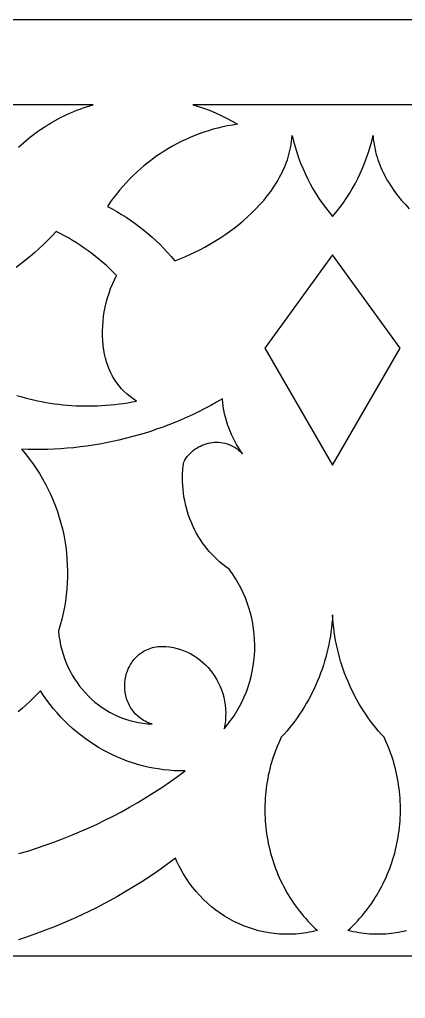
# Model space of a CAD drawing. Extents: x -1429 to -724, y 80 to 630.
# Drawn here: x -1150.8 to -1128.1, y 512.2 to 569.7 of the extents above; entities that cross this region are included whole.
import ezdxf

# ---------------------------------------------------------------- set-up
doc = ezdxf.new("R2010")
doc.units = 0
doc.layers.add('LAYER_1', color=18, linetype='CONTINUOUS')

msp = doc.modelspace()

# ---------------------------------------------------------------- linework, layer by layer
at = {"layer": 'LAYER_1'}
for points in [[(-784.299, 144.673), (-1369.299, 144.673), (-1369.299, 569.673), (-994.512, 569.673), (-784.299, 409.912)], [(-1136.369, 550.367), (-1132.396, 543.506), (-1128.423, 550.367), (-1132.396, 555.844)], [(-1139.208, 547.191), (-1139.55, 547.003), (-1139.894, 546.822), (-1140.241, 546.647), (-1140.59, 546.479), (-1140.941, 546.317), (-1141.295, 546.162), (-1141.652, 546.013), (-1142.01, 545.87), (-1142.371, 545.734), (-1142.733, 545.605), (-1143.097, 545.482), (-1143.464, 545.365), (-1143.832, 545.256), (-1144.201, 545.153), (-1144.573, 545.056), (-1144.945, 544.966), (-1145.32, 544.883), (-1145.695, 544.807), (-1146.072, 544.737), (-1146.45, 544.674), (-1146.829, 544.618), (-1147.209, 544.568), (-1147.59, 544.525), (-1147.972, 544.49), (-1148.355, 544.461), (-1148.738, 544.438), (-1149.122, 544.423), (-1149.507, 544.415), (-1149.892, 544.413), (-1150.277, 544.419), (-1150.663, 544.431), (-1150.431, 544.158), (-1150.21, 543.878), (-1149.998, 543.592), (-1149.797, 543.299), (-1149.605, 543), (-1149.424, 542.696), (-1149.253, 542.386), (-1149.093, 542.071), (-1148.943, 541.752), (-1148.803, 541.428), (-1148.674, 541.099), (-1148.555, 540.767), (-1148.447, 540.432), (-1148.35, 540.093), (-1148.263, 539.751), (-1148.187, 539.406), (-1148.122, 539.059), (-1148.068, 538.709), (-1148.025, 538.358), (-1147.993, 538.005), (-1147.972, 537.651), (-1147.963, 537.296), (-1147.964, 536.941), (-1147.977, 536.585), (-1148.001, 536.228), (-1148.036, 535.872), (-1148.083, 535.517), (-1148.142, 535.162), (-1148.212, 534.809), (-1148.293, 534.456), (-1148.386, 534.106), (-1148.491, 533.757), (-1148.462, 533.476), (-1148.42, 533.199), (-1148.367, 532.926), (-1148.302, 532.659), (-1148.226, 532.396), (-1148.139, 532.139), (-1148.041, 531.888), (-1147.933, 531.642), (-1147.815, 531.403), (-1147.687, 531.17), (-1147.55, 530.945), (-1147.404, 530.726), (-1147.248, 530.515), (-1147.084, 530.311), (-1146.912, 530.115), (-1146.732, 529.928), (-1146.544, 529.749), (-1146.348, 529.58), (-1146.146, 529.419), (-1145.936, 529.267), (-1145.72, 529.126), (-1145.498, 528.994), (-1145.27, 528.873), (-1145.036, 528.763), (-1144.796, 528.663), (-1144.552, 528.574), (-1144.303, 528.497), (-1144.049, 528.432), (-1143.791, 528.378), (-1143.529, 528.337), (-1143.263, 528.309), (-1142.994, 528.294), (-1143.101, 528.328), (-1143.204, 528.367), (-1143.304, 528.41), (-1143.399, 528.457), (-1143.491, 528.507), (-1143.579, 528.56), (-1143.663, 528.617), (-1143.744, 528.677), (-1143.821, 528.74), (-1143.894, 528.806), (-1143.964, 528.875), (-1144.03, 528.946), (-1144.092, 529.02), (-1144.151, 529.097), (-1144.206, 529.175), (-1144.257, 529.256), (-1144.305, 529.338), (-1144.349, 529.422), (-1144.389, 529.508), (-1144.426, 529.596), (-1144.459, 529.685), (-1144.489, 529.775), (-1144.515, 529.866), (-1144.538, 529.958), (-1144.557, 530.051), (-1144.573, 530.145), (-1144.593, 530.334), (-1144.6, 530.524), (-1144.593, 530.714), (-1144.572, 530.902), (-1144.537, 531.089), (-1144.489, 531.272), (-1144.459, 531.362), (-1144.427, 531.451), (-1144.391, 531.538), (-1144.351, 531.624), (-1144.308, 531.708), (-1144.262, 531.79), (-1144.213, 531.871), (-1144.16, 531.949), (-1144.104, 532.025), (-1144.045, 532.099), (-1143.982, 532.17), (-1143.916, 532.238), (-1143.847, 532.304), (-1143.774, 532.367), (-1143.699, 532.427), (-1143.62, 532.483), (-1143.538, 532.536), (-1143.452, 532.586), (-1143.364, 532.632), (-1143.272, 532.675), (-1143.177, 532.713), (-1143.079, 532.748), (-1142.977, 532.778), (-1142.873, 532.804), (-1142.765, 532.825), (-1142.655, 532.842), (-1142.422, 532.848), (-1142.192, 532.84), (-1141.967, 532.817), (-1141.746, 532.781), (-1141.53, 532.731), (-1141.319, 532.669), (-1141.113, 532.594), (-1140.913, 532.507), (-1140.72, 532.409), (-1140.533, 532.3), (-1140.352, 532.181), (-1140.179, 532.051), (-1140.013, 531.912), (-1139.856, 531.763), (-1139.706, 531.606), (-1139.565, 531.44), (-1139.433, 531.266), (-1139.311, 531.085), (-1139.198, 530.896), (-1139.095, 530.701), (-1139.003, 530.5), (-1138.921, 530.293), (-1138.85, 530.081), (-1138.791, 529.864), (-1138.743, 529.643), (-1138.708, 529.417), (-1138.685, 529.188), (-1138.675, 528.956), (-1138.678, 528.721), (-1138.695, 528.484), (-1138.726, 528.246), (-1138.771, 528.005), (-1138.665, 528.129), (-1138.563, 528.255), (-1138.367, 528.512), (-1138.185, 528.777), (-1138.015, 529.047), (-1137.858, 529.324), (-1137.713, 529.607), (-1137.581, 529.895), (-1137.462, 530.187), (-1137.356, 530.483), (-1137.263, 530.784), (-1137.182, 531.087), (-1137.114, 531.393), (-1137.06, 531.702), (-1137.017, 532.013), (-1136.988, 532.325), (-1136.972, 532.637), (-1136.968, 532.951), (-1136.978, 533.264), (-1137, 533.577), (-1137.036, 533.888), (-1137.084, 534.199), (-1137.145, 534.507), (-1137.22, 534.813), (-1137.307, 535.117), (-1137.407, 535.417), (-1137.52, 535.713), (-1137.647, 536.005), (-1137.786, 536.292), (-1137.939, 536.574), (-1138.104, 536.85), (-1138.283, 537.121), (-1138.377, 537.253), (-1138.475, 537.384), (-1138.659, 537.517), (-1138.837, 537.655), (-1139.009, 537.8), (-1139.176, 537.95), (-1139.337, 538.106), (-1139.491, 538.267), (-1139.64, 538.434), (-1139.782, 538.605), (-1139.918, 538.781), (-1140.048, 538.962), (-1140.172, 539.147), (-1140.288, 539.337), (-1140.399, 539.53), (-1140.502, 539.727), (-1140.599, 539.927), (-1140.689, 540.131), (-1140.773, 540.338), (-1140.849, 540.548), (-1140.918, 540.76), (-1140.98, 540.976), (-1141.035, 541.193), (-1141.082, 541.413), (-1141.123, 541.634), (-1141.155, 541.857), (-1141.18, 542.082), (-1141.198, 542.308), (-1141.208, 542.535), (-1141.21, 542.763), (-1141.204, 542.992), (-1141.191, 543.221), (-1141.169, 543.451), (-1141.139, 543.68), (-1141.075, 543.792), (-1141.005, 543.899), (-1140.929, 544.001), (-1140.848, 544.098), (-1140.762, 544.19), (-1140.672, 544.277), (-1140.577, 544.358), (-1140.478, 544.433), (-1140.376, 544.502), (-1140.27, 544.566), (-1140.161, 544.623), (-1140.049, 544.674), (-1139.934, 544.719), (-1139.818, 544.758), (-1139.699, 544.789), (-1139.579, 544.814), (-1139.458, 544.832), (-1139.336, 544.843), (-1139.212, 544.847), (-1139.089, 544.843), (-1138.965, 544.832), (-1138.842, 544.813), (-1138.719, 544.786), (-1138.597, 544.751), (-1138.476, 544.709), (-1138.356, 544.658), (-1138.238, 544.599), (-1138.123, 544.531), (-1138.009, 544.455), (-1137.898, 544.369), (-1137.79, 544.275), (-1137.685, 544.172), (-1137.808, 544.349), (-1137.925, 544.531), (-1138.035, 544.716), (-1138.139, 544.904), (-1138.237, 545.097), (-1138.328, 545.292), (-1138.412, 545.49), (-1138.49, 545.692), (-1138.562, 545.896), (-1138.627, 546.102), (-1138.684, 546.311), (-1138.735, 546.522), (-1138.779, 546.736), (-1138.817, 546.95), (-1138.847, 547.167), (-1138.869, 547.385)]]:
    msp.add_lwpolyline(points, close=True, dxfattribs=at)
for points in [[(-1150.83, 562.185), (-1150.678, 562.324), (-1150.524, 562.46), (-1150.367, 562.592), (-1150.208, 562.722), (-1150.047, 562.848), (-1149.884, 562.972), (-1149.719, 563.092), (-1149.552, 563.208), (-1149.383, 563.322), (-1149.212, 563.432), (-1149.04, 563.539), (-1148.865, 563.642), (-1148.689, 563.743), (-1148.512, 563.839), (-1148.332, 563.933), (-1148.151, 564.023), (-1147.969, 564.109), (-1147.785, 564.192), (-1147.599, 564.271), (-1147.412, 564.347), (-1147.224, 564.42), (-1147.034, 564.489), (-1146.843, 564.554), (-1146.651, 564.615), (-1146.458, 564.673), (-1163.237, 564.673)], [(-1124.187, 564.673), (-1140.604, 564.673), (-1140.265, 564.569), (-1139.928, 564.453), (-1139.595, 564.326), (-1139.266, 564.188), (-1138.94, 564.038), (-1138.619, 563.877), (-1138.303, 563.704), (-1137.991, 563.521), (-1138.278, 563.477), (-1138.564, 563.426), (-1138.847, 563.367), (-1139.128, 563.301), (-1139.407, 563.227), (-1139.683, 563.146), (-1139.957, 563.057), (-1140.228, 562.962), (-1140.496, 562.859), (-1140.762, 562.749), (-1141.024, 562.632), (-1141.284, 562.508), (-1141.54, 562.377), (-1141.792, 562.239), (-1142.042, 562.095), (-1142.287, 561.944), (-1142.529, 561.787), (-1142.767, 561.623), (-1143.001, 561.453), (-1143.231, 561.276), (-1143.456, 561.094), (-1143.678, 560.905), (-1143.894, 560.71), (-1144.106, 560.509), (-1144.314, 560.302), (-1144.516, 560.089), (-1144.714, 559.87), (-1144.906, 559.646), (-1145.094, 559.416), (-1145.276, 559.181), (-1145.452, 558.94), (-1145.623, 558.694), (-1145.341, 558.546), (-1145.063, 558.391), (-1144.789, 558.228), (-1144.52, 558.059), (-1144.255, 557.882), (-1143.994, 557.699), (-1143.738, 557.508), (-1143.486, 557.311), (-1143.24, 557.108), (-1142.999, 556.897), (-1142.762, 556.68), (-1142.531, 556.457), (-1142.306, 556.228), (-1142.085, 555.992), (-1141.871, 555.751), (-1141.662, 555.503), (-1141.369, 555.616), (-1141.075, 555.738), (-1140.779, 555.869), (-1140.483, 556.008), (-1140.186, 556.157), (-1139.891, 556.313), (-1139.597, 556.479), (-1139.306, 556.652), (-1139.017, 556.834), (-1138.732, 557.023), (-1138.451, 557.22), (-1138.176, 557.424), (-1137.906, 557.636), (-1137.642, 557.856), (-1137.386, 558.082), (-1137.137, 558.315), (-1136.896, 558.555), (-1136.665, 558.802), (-1136.444, 559.055), (-1136.233, 559.314), (-1136.033, 559.579), (-1135.845, 559.851), (-1135.67, 560.128), (-1135.587, 560.269), (-1135.508, 560.411), (-1135.432, 560.554), (-1135.359, 560.699), (-1135.291, 560.845), (-1135.226, 560.993), (-1135.165, 561.142), (-1135.108, 561.292), (-1135.055, 561.443), (-1135.006, 561.596), (-1134.961, 561.749), (-1134.92, 561.904), (-1134.884, 562.06), (-1134.852, 562.218), (-1134.825, 562.376), (-1134.802, 562.536), (-1134.785, 562.696), (-1134.771, 562.858), (-1134.691, 562.529), (-1134.601, 562.202), (-1134.501, 561.88), (-1134.392, 561.561), (-1134.274, 561.246), (-1134.147, 560.936), (-1134.011, 560.629), (-1133.866, 560.328), (-1133.712, 560.031), (-1133.549, 559.739), (-1133.378, 559.453), (-1133.198, 559.172), (-1133.01, 558.897), (-1132.814, 558.628), (-1132.609, 558.365), (-1132.396, 558.108), (-1132.182, 558.365), (-1131.978, 558.628), (-1131.782, 558.897), (-1131.593, 559.172), (-1131.414, 559.453), (-1131.243, 559.739), (-1131.08, 560.031), (-1130.926, 560.328), (-1130.781, 560.629), (-1130.645, 560.936), (-1130.517, 561.246), (-1130.399, 561.561), (-1130.29, 561.88), (-1130.191, 562.202), (-1130.101, 562.529), (-1130.02, 562.858), (-1130.007, 562.696), (-1129.989, 562.536), (-1129.967, 562.376), (-1129.939, 562.218), (-1129.908, 562.06), (-1129.871, 561.904), (-1129.831, 561.749), (-1129.786, 561.596), (-1129.737, 561.443), (-1129.684, 561.292), (-1129.627, 561.142), (-1129.566, 560.993), (-1129.501, 560.845), (-1129.432, 560.699), (-1129.36, 560.554), (-1129.284, 560.411), (-1129.205, 560.269), (-1129.122, 560.128), (-1128.947, 559.851), (-1128.759, 559.579), (-1128.559, 559.314), (-1128.348, 559.055), (-1128.127, 558.802), (-1127.895, 558.555)], [(-1150.935, 547.592), (-1150.694, 547.522), (-1150.452, 547.455), (-1150.208, 547.393), (-1149.964, 547.335), (-1149.719, 547.281), (-1149.473, 547.232), (-1149.226, 547.187), (-1148.978, 547.146), (-1148.729, 547.109), (-1148.479, 547.077), (-1148.229, 547.049), (-1147.978, 547.026), (-1147.726, 547.007), (-1147.474, 546.992), (-1147.222, 546.982), (-1146.969, 546.976), (-1146.715, 546.975), (-1146.462, 546.978), (-1146.207, 546.986), (-1145.953, 546.998), (-1145.699, 547.015), (-1145.444, 547.037), (-1145.189, 547.063), (-1144.934, 547.094), (-1144.679, 547.129), (-1144.425, 547.169), (-1144.17, 547.214), (-1143.915, 547.263), (-1144.106, 547.388), (-1144.289, 547.523), (-1144.463, 547.668), (-1144.629, 547.822), (-1144.785, 547.986), (-1144.932, 548.158), (-1145.07, 548.338), (-1145.197, 548.526), (-1145.314, 548.722), (-1145.421, 548.924), (-1145.517, 549.132), (-1145.601, 549.346), (-1145.675, 549.566), (-1145.736, 549.79), (-1145.786, 550.019), (-1145.823, 550.251), (-1145.859, 550.535), (-1145.884, 550.819), (-1145.898, 551.103), (-1145.9, 551.386), (-1145.892, 551.669), (-1145.872, 551.952), (-1145.841, 552.232), (-1145.8, 552.512), (-1145.747, 552.789), (-1145.684, 553.063), (-1145.609, 553.335), (-1145.525, 553.604), (-1145.429, 553.87), (-1145.323, 554.131), (-1145.206, 554.388), (-1145.079, 554.641), (-1145.276, 554.839), (-1145.476, 555.032), (-1145.68, 555.221), (-1145.887, 555.405), (-1146.098, 555.584), (-1146.313, 555.758), (-1146.531, 555.928), (-1146.752, 556.093), (-1146.976, 556.253), (-1147.204, 556.408), (-1147.435, 556.558), (-1147.668, 556.703), (-1147.905, 556.843), (-1148.145, 556.978), (-1148.387, 557.108), (-1148.632, 557.232), (-1148.871, 556.967), (-1149.116, 556.71), (-1149.366, 556.459), (-1149.622, 556.217), (-1149.884, 555.982), (-1150.151, 555.754), (-1150.423, 555.535), (-1150.7, 555.323), (-1150.981, 555.119)], [(-1128.05, 516.153), (-1128.353, 516.083), (-1128.659, 516.027), (-1128.968, 515.984), (-1129.28, 515.956), (-1129.594, 515.941), (-1129.91, 515.941), (-1130.226, 515.956), (-1130.544, 515.985), (-1130.703, 516.006), (-1130.863, 516.03), (-1131.022, 516.058), (-1131.181, 516.09), (-1131.34, 516.125), (-1131.499, 516.165), (-1131.355, 516.299), (-1131.215, 516.435), (-1131.078, 516.574), (-1130.944, 516.716), (-1130.814, 516.86), (-1130.687, 517.006), (-1130.563, 517.155), (-1130.443, 517.306), (-1130.326, 517.46), (-1130.212, 517.615), (-1130.101, 517.773), (-1129.994, 517.932), (-1129.891, 518.094), (-1129.791, 518.257), (-1129.694, 518.422), (-1129.601, 518.59), (-1129.511, 518.758), (-1129.424, 518.929), (-1129.341, 519.101), (-1129.262, 519.275), (-1129.186, 519.45), (-1129.113, 519.626), (-1129.044, 519.804), (-1128.979, 519.983), (-1128.917, 520.164), (-1128.858, 520.345), (-1128.803, 520.528), (-1128.752, 520.712), (-1128.704, 520.897), (-1128.66, 521.082), (-1128.62, 521.269), (-1128.583, 521.456), (-1128.55, 521.644), (-1128.52, 521.833), (-1128.494, 522.023), (-1128.472, 522.213), (-1128.453, 522.403), (-1128.438, 522.594), (-1128.427, 522.785), (-1128.419, 522.977), (-1128.415, 523.169), (-1128.415, 523.361), (-1128.418, 523.553), (-1128.426, 523.746), (-1128.437, 523.938), (-1128.452, 524.13), (-1128.47, 524.322), (-1128.493, 524.514), (-1128.519, 524.706), (-1128.549, 524.897), (-1128.583, 525.089), (-1128.621, 525.279), (-1128.662, 525.469), (-1128.708, 525.659), (-1128.757, 525.848), (-1128.81, 526.037), (-1128.867, 526.224), (-1128.928, 526.411), (-1128.993, 526.597), (-1129.062, 526.782), (-1129.135, 526.967), (-1129.212, 527.15), (-1129.293, 527.332), (-1129.377, 527.513), (-1129.544, 527.696), (-1129.707, 527.882), (-1129.865, 528.072), (-1130.019, 528.266), (-1130.168, 528.463), (-1130.313, 528.663), (-1130.454, 528.866), (-1130.59, 529.072), (-1130.721, 529.281), (-1130.848, 529.493), (-1130.97, 529.708), (-1131.088, 529.925), (-1131.2, 530.145), (-1131.308, 530.368), (-1131.411, 530.593), (-1131.51, 530.82), (-1131.603, 531.05), (-1131.692, 531.282), (-1131.775, 531.515), (-1131.854, 531.751), (-1131.927, 531.989), (-1131.996, 532.229), (-1132.059, 532.47), (-1132.118, 532.713), (-1132.171, 532.957), (-1132.219, 533.203), (-1132.261, 533.45), (-1132.299, 533.699), (-1132.331, 533.949), (-1132.358, 534.2), (-1132.379, 534.452), (-1132.396, 534.705), (-1132.413, 534.452), (-1132.434, 534.2), (-1132.461, 533.949), (-1132.493, 533.699), (-1132.53, 533.45), (-1132.573, 533.203), (-1132.621, 532.957), (-1132.674, 532.713), (-1132.733, 532.47), (-1132.796, 532.229), (-1132.864, 531.989), (-1132.938, 531.751), (-1133.017, 531.515), (-1133.1, 531.282), (-1133.189, 531.05), (-1133.282, 530.82), (-1133.38, 530.593), (-1133.484, 530.368), (-1133.592, 530.145), (-1133.704, 529.925), (-1133.822, 529.708), (-1133.944, 529.493), (-1134.07, 529.281), (-1134.202, 529.072), (-1134.338, 528.866), (-1134.478, 528.663), (-1134.623, 528.463), (-1134.773, 528.266), (-1134.927, 528.072), (-1135.085, 527.882), (-1135.248, 527.696), (-1135.415, 527.513), (-1135.499, 527.332), (-1135.58, 527.15), (-1135.657, 526.967), (-1135.73, 526.782), (-1135.798, 526.597), (-1135.863, 526.411), (-1135.924, 526.224), (-1135.982, 526.037), (-1136.035, 525.848), (-1136.084, 525.659), (-1136.129, 525.469), (-1136.171, 525.279), (-1136.209, 525.089), (-1136.243, 524.897), (-1136.273, 524.706), (-1136.299, 524.514), (-1136.321, 524.322), (-1136.34, 524.13), (-1136.355, 523.938), (-1136.366, 523.746), (-1136.373, 523.553), (-1136.377, 523.361), (-1136.377, 523.169), (-1136.373, 522.977), (-1136.365, 522.785), (-1136.354, 522.594), (-1136.339, 522.403), (-1136.32, 522.213), (-1136.298, 522.023), (-1136.272, 521.833), (-1136.242, 521.644), (-1136.209, 521.456), (-1136.172, 521.269), (-1136.131, 521.082), (-1136.087, 520.897), (-1136.04, 520.712), (-1135.988, 520.528), (-1135.933, 520.345), (-1135.875, 520.164), (-1135.813, 519.983), (-1135.748, 519.804), (-1135.679, 519.626), (-1135.606, 519.45), (-1135.53, 519.275), (-1135.451, 519.101), (-1135.368, 518.929), (-1135.281, 518.758), (-1135.191, 518.59), (-1135.098, 518.422), (-1135.001, 518.257), (-1134.901, 518.094), (-1134.797, 517.932), (-1134.69, 517.773), (-1134.58, 517.615), (-1134.466, 517.46), (-1134.349, 517.306), (-1134.229, 517.155), (-1134.105, 517.006), (-1133.978, 516.86), (-1133.847, 516.716), (-1133.714, 516.574), (-1133.577, 516.435), (-1133.436, 516.299), (-1133.293, 516.165), (-1133.452, 516.125), (-1133.611, 516.09), (-1133.77, 516.058), (-1133.929, 516.03), (-1134.088, 516.006), (-1134.248, 515.985), (-1134.565, 515.956), (-1134.882, 515.941), (-1135.198, 515.941), (-1135.512, 515.956), (-1135.823, 515.984), (-1136.133, 516.027), (-1136.439, 516.083), (-1136.742, 516.153), (-1137.041, 516.237), (-1137.336, 516.334), (-1137.627, 516.443), (-1137.913, 516.566), (-1138.193, 516.701), (-1138.468, 516.848), (-1138.736, 517.008), (-1138.999, 517.179), (-1139.254, 517.363), (-1139.502, 517.558), (-1139.742, 517.764), (-1139.974, 517.982), (-1140.197, 518.21), (-1140.412, 518.449), (-1140.617, 518.699), (-1140.812, 518.959), (-1140.998, 519.229), (-1141.173, 519.51), (-1141.337, 519.8), (-1141.414, 519.948), (-1141.489, 520.099), (-1141.561, 520.252), (-1141.63, 520.408), (-1141.999, 520.132), (-1142.37, 519.862), (-1142.746, 519.598), (-1143.124, 519.34), (-1143.506, 519.088), (-1143.891, 518.843), (-1144.279, 518.603), (-1144.67, 518.369), (-1145.063, 518.142), (-1145.46, 517.921), (-1145.86, 517.706), (-1146.262, 517.498), (-1146.667, 517.295), (-1147.074, 517.099), (-1147.484, 516.909), (-1147.897, 516.726), (-1148.312, 516.549), (-1148.729, 516.378), (-1149.148, 516.214), (-1149.57, 516.056), (-1149.994, 515.905), (-1150.42, 515.76), (-1150.847, 515.622)], [(-1150.815, 520.679), (-1150.299, 520.833), (-1149.786, 520.995), (-1149.275, 521.167), (-1148.766, 521.349), (-1148.26, 521.54), (-1147.757, 521.741), (-1147.256, 521.951), (-1146.758, 522.17), (-1146.264, 522.399), (-1145.772, 522.637), (-1145.283, 522.885), (-1144.798, 523.142), (-1144.317, 523.409), (-1143.839, 523.685), (-1143.365, 523.97), (-1142.894, 524.265), (-1142.428, 524.569), (-1141.966, 524.883), (-1141.508, 525.206), (-1141.054, 525.538), (-1141.373, 525.54), (-1141.691, 525.552), (-1142.006, 525.575), (-1142.32, 525.608), (-1142.632, 525.651), (-1142.942, 525.704), (-1143.249, 525.767), (-1143.554, 525.84), (-1143.856, 525.922), (-1144.154, 526.014), (-1144.45, 526.116), (-1144.742, 526.227), (-1145.03, 526.347), (-1145.315, 526.477), (-1145.596, 526.615), (-1145.872, 526.763), (-1146.144, 526.919), (-1146.411, 527.084), (-1146.674, 527.258), (-1146.931, 527.44), (-1147.183, 527.63), (-1147.43, 527.829), (-1147.671, 528.036), (-1147.906, 528.251), (-1148.136, 528.474), (-1148.359, 528.704), (-1148.575, 528.943), (-1148.785, 529.189), (-1148.988, 529.442), (-1149.184, 529.703), (-1149.373, 529.971), (-1149.555, 530.247), (-1149.762, 530.027), (-1149.973, 529.813), (-1150.189, 529.603), (-1150.408, 529.399), (-1150.63, 529.199), (-1150.856, 529.004)], [(-1154.776, 514.673), (-1132.396, 514.673), (-1110.016, 514.673)]]:
    msp.add_lwpolyline(points, dxfattribs=at)

doc.saveas('drawing.dxf')
